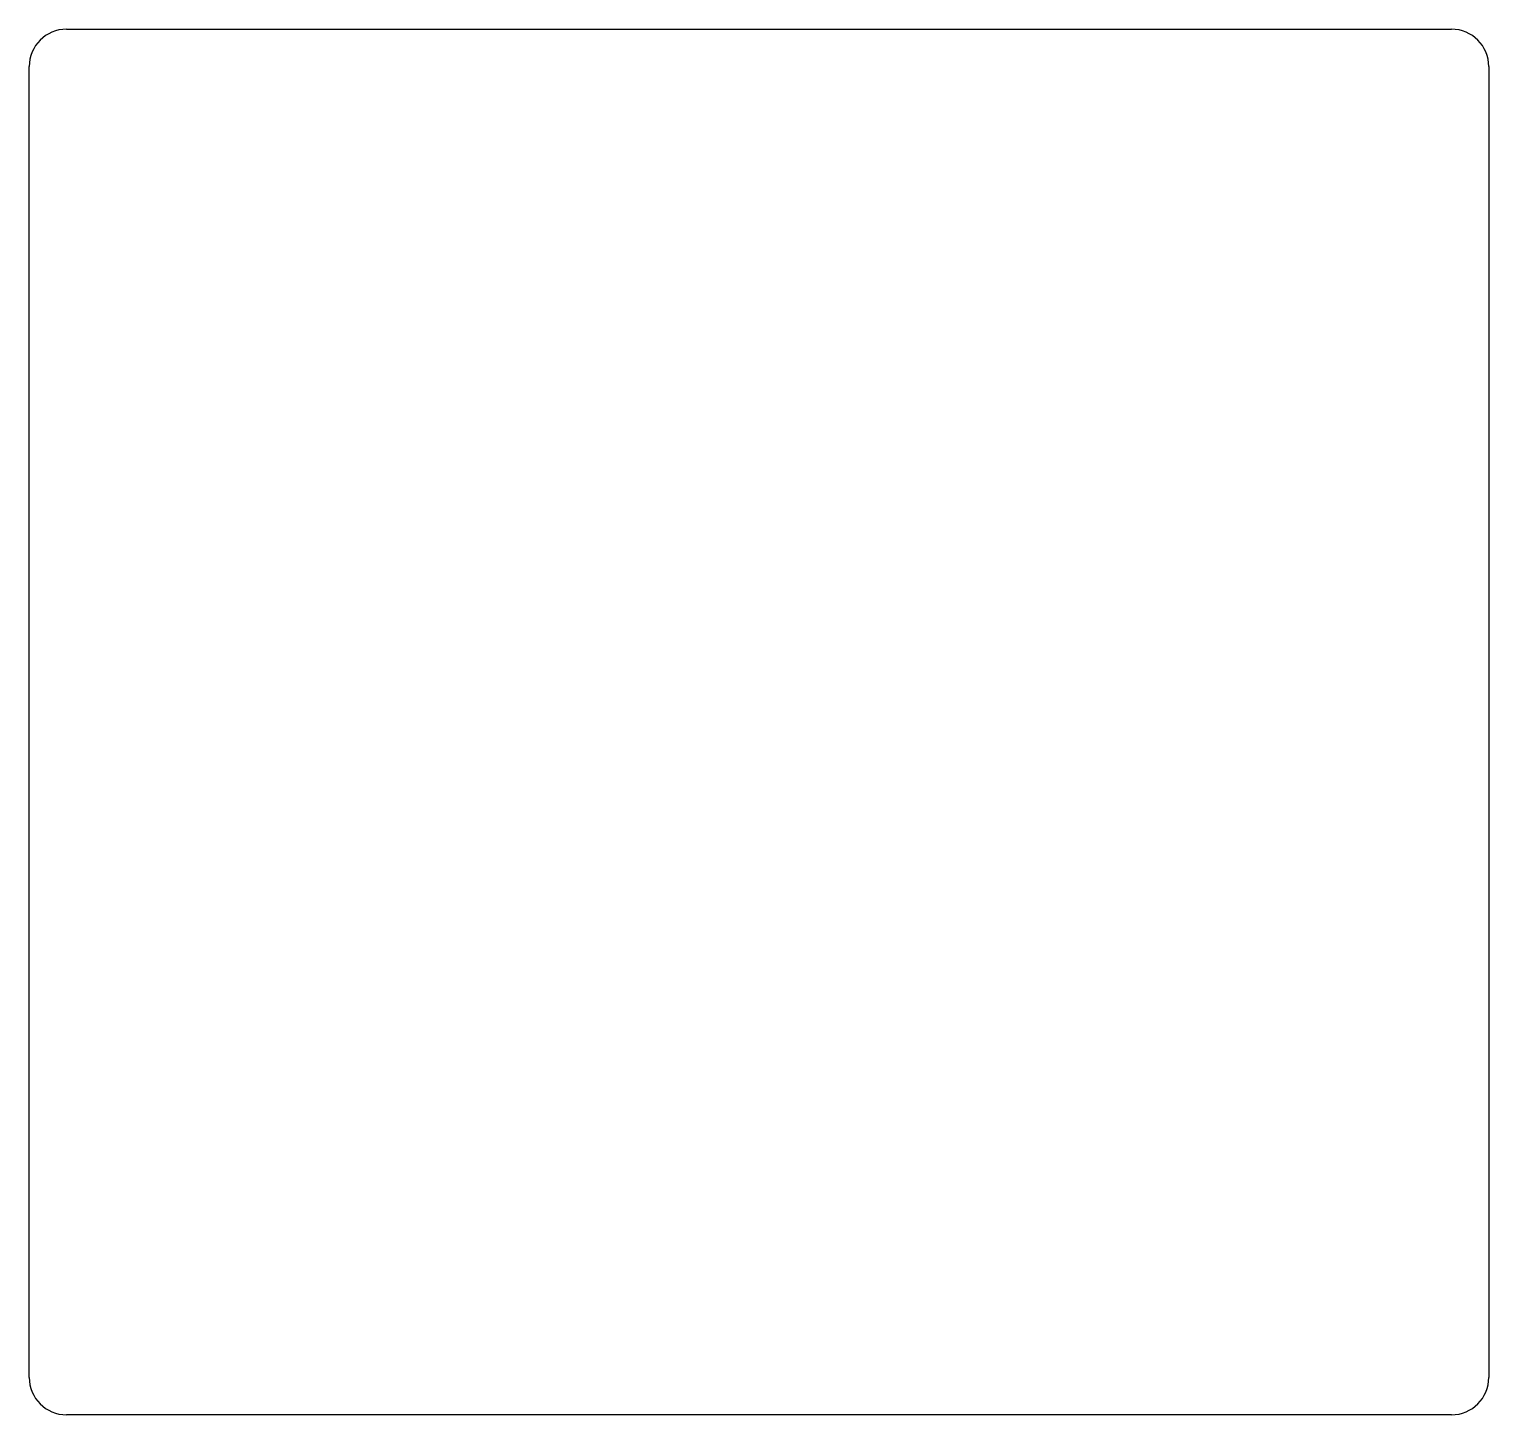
# Model space of a CAD drawing. Header units: millimetres. Extents: x 189 to 267.2, y -160.5 to -86.2.
import ezdxf

# ---------------------------------------------------------------- set-up
doc = ezdxf.new("R2010")
doc.units = ezdxf.units.MM

msp = doc.modelspace()

# ---------------------------------------------------------------- linework, layer by layer
at = {"linetype": 'CONTINUOUS'}
for p, q in [((191, -86.25), (265.25, -86.25)), ((189, -158.5), (189, -88.25)), ((267.25, -88.25), (267.25, -158.5)), ((265.25, -160.5), (191, -160.5))]:
    msp.add_line(p, q, dxfattribs=at)
for centre, start, end in [((191, -88.25), 90, 180), ((265.25, -88.25), 0, 90), ((191, -158.5), 180, 270), ((265.25, -158.5), 270, 0)]:
    msp.add_arc(centre, 2, start, end, dxfattribs=at)

doc.saveas('drawing.dxf')
